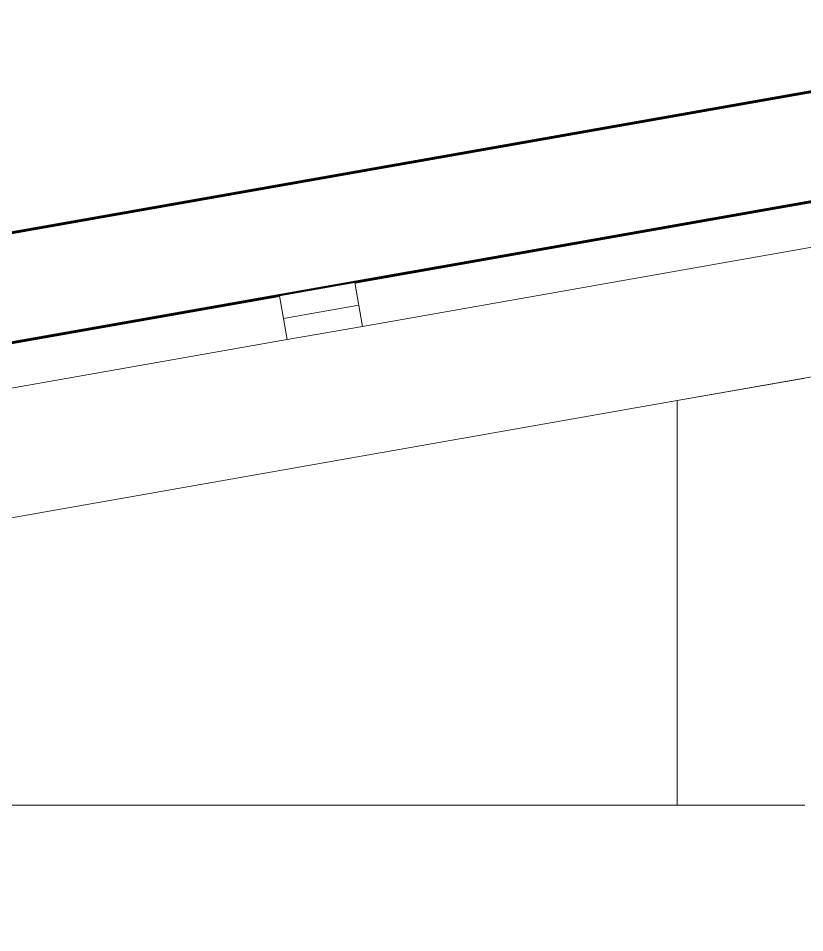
# Model space of a CAD drawing. Header units: metres. Extents: x 48 to 635, y -15 to 39.
# Drawn here: x 423.307 to 423.924, y -11.856 to -11.139 of the extents above; entities that cross this region are included whole.
import ezdxf

# ---------------------------------------------------------------- set-up
doc = ezdxf.new("R2010")
doc.units = ezdxf.units.M
doc.header["$MEASUREMENT"] = 0
doc.linetypes.add('Wipeout_Contour', pattern=[1, 0, -1])
for name, color, linetype in [('Annotation - Label', 7, 'Continuous'), ('Interior - Furniture', 7, 'Continuous'), ('Shell - Roof', 7, 'Continuous'), ('Structural - Bearing', 7, 'Continuous')]:
    doc.layers.add(name, color=color, linetype=linetype)
doc.dimstyles.new('GENERATED_STYLE__6', dxfattribs={"dimtxt": 0.18, "dimasz": 0.1368, "dimexe": 0.18, "dimexo": 0.0625, "dimgap": 0.09, "dimtad": 0, "dimtih": 1, "dimtoh": 1, "dimdec": 4, "dimzin": 0, "dimdsep": 46, "dimcen": 0.09, "dimadec": 0, "dimazin": 0, "dimtfac": 1, "dimtdec": 4, "dimtmove": 0, "dimatfit": 3, "dimldrblk": 'ARROWHEAD_11', "dimfxl": 1, "dimtolj": 1, "dimtzin": 0, "dimarcsym": 0})

# ---------------------------------------------------------------- blocks, each defined once
blk = doc.blocks.new('ARROWHEAD_11')
at = {"color": 0, "linetype": 'Continuous', "lineweight": 0}
blk.add_line((0, 0), (-1, 0), dxfattribs=at)
at = {"color": 0, "linetype": 'Continuous', "lineweight": 0, "const_width": 0.25, "flags": 128}
blk.add_lwpolyline([(-0.125, 0, 1), (0.125, 0, 1)], format="xyb", close=True, dxfattribs=at)

msp = doc.modelspace()

# ---------------------------------------------------------------- wipeouts: each hides what was drawn before it
at = {"color": 254, "linetype": 'Wipeout_Contour', "lineweight": 0, "ltscale": 8464.671719}
msp.add_wipeout([(424.63622, -11.15826), (421.46622, -11.71746), (421.46622, -11.75304), (421.7454, -11.70382), (421.73932, -11.66935), (421.79841, -11.65893), (421.80449, -11.6934), (422.63173, -11.54753), (422.62565, -11.51306), (422.68474, -11.50264), (422.69082, -11.53711), (423.51806, -11.39125), (423.51198, -11.35678), (423.57107, -11.34636), (423.57715, -11.38083), (424.40438, -11.23496), (424.39831, -11.2005), (424.45739, -11.19008), (424.46347, -11.22455), (424.63622, -11.19409)], dxfattribs=at).dxf.layer = 'Structural - Bearing'

# ---------------------------------------------------------------- next in the draw order: wipeouts: each hides what was drawn before it
at = {"color": 254, "linetype": 'Wipeout_Contour', "lineweight": 0, "ltscale": 1269.667052}
msp.add_wipeout([(423.82377, -11.43889), (422.02381, -11.75627), (423.82377, -11.75627)], dxfattribs=at).dxf.layer = 'Structural - Bearing'

# ---------------------------------------------------------------- next in the draw order: wipeouts: each hides what was drawn before it
at = {"color": 254, "linetype": 'Wipeout_Contour', "lineweight": 0, "ltscale": 2572.874289}
msp.add_wipeout([(428.71669, -10.3523), (419.61622, -11.95764), (419.61622, -12.0438), (428.71669, -10.43846), (437.63622, -12.01188), (437.63622, -11.92572)], dxfattribs=at).dxf.layer = 'Shell - Roof'

# ---------------------------------------------------------------- next in the draw order: linework, layer by layer
at = {"layer": 'Shell - Roof', "color": 7, "linetype": 'Continuous', "lineweight": 60}
msp.add_line((424.63622, -11.15826), (421.46622, -11.71746), dxfattribs=at)
at = {"layer": 'Shell - Roof', "color": 7, "linetype": 'Continuous', "lineweight": 60, "flags": 128}
msp.add_lwpolyline([(437.63622, -11.92572), (428.71669, -10.3523), (419.61622, -11.95764)], dxfattribs=at)

# ---------------------------------------------------------------- next in the draw order: wipeouts: each hides what was drawn before it
at = {"color": 254, "linetype": 'Wipeout_Contour', "lineweight": 0, "ltscale": 2115.393218}
msp.add_wipeout([(421.46622, -11.85627), (424.63622, -11.85627), (424.63622, -11.75627), (422.02381, -11.75627), (421.46622, -11.85459)], dxfattribs=at).dxf.layer = 'Interior - Furniture'

# ---------------------------------------------------------------- next in the draw order: wipeouts: each hides what was drawn before it
at = {"color": 254, "linetype": 'Wipeout_Contour', "lineweight": 0, "ltscale": 1692.833996}
msp.add_wipeout([(421.46622, -11.75304), (421.46622, -11.85459), (424.63622, -11.29563), (424.63622, -11.19409)], dxfattribs=at).dxf.layer = 'Interior - Furniture'

# ---------------------------------------------------------------- next in the draw order: linework, layer by layer
at = {"layer": 'Interior - Furniture', "color": 134, "linetype": 'Continuous', "lineweight": 18}
for p, q in [((424.40438, -11.23496), (423.57715, -11.38083)), ((423.51806, -11.39125), (422.69082, -11.53711))]:
    msp.add_line(p, q, dxfattribs=at)

# ---------------------------------------------------------------- next in the draw order: leaders
at = {"layer": 'Annotation - Label', "color": 151, "linetype": 'Continuous', "lineweight": 20, "true_color": 0x80c2ff, "annotation_type": 0, "has_hookline": 1, "hookline_direction": 0, "text_width": 1.2329}
msp.add_leader([(422.10929, -11.85627), (422.43168, -12.18734), (422.448, -12.18734)], dimstyle='GENERATED_STYLE__6', dxfattribs=at)

# ---------------------------------------------------------------- next in the draw order: wipeouts: each hides what was drawn before it
at = {"color": 254, "linetype": 'Wipeout_Contour', "lineweight": 0, "ltscale": 1696.131832}
msp.add_wipeout([(423.82377, -11.75627), (423.92377, -11.75627), (423.92377, -11.42125), (423.82377, -11.43889)], dxfattribs=at).dxf.layer = 'Interior - Furniture'

# ---------------------------------------------------------------- next in the draw order: linework, layer by layer
at = {"layer": 'Interior - Furniture', "color": 134, "linetype": 'Continuous', "lineweight": 18}
for p, q in [((423.82377, -11.43889), (424.08132, -11.39347)), ((422.02381, -11.75627), (423.82377, -11.43889)), ((423.82377, -11.43889), (423.82377, -11.75627)), ((423.82377, -11.75627), (422.02381, -11.75627)), ((423.92377, -11.75627), (423.82377, -11.75627))]:
    msp.add_line(p, q, dxfattribs=at)

# ---------------------------------------------------------------- next in the draw order: wipeouts: each hides what was drawn before it
at = {"color": 254, "linetype": 'Wipeout_Contour', "lineweight": 0, "ltscale": 1694.78922}
msp.add_wipeout([(423.51806, -11.39125), (423.57715, -11.38083), (423.57107, -11.34636), (423.51198, -11.35678)], dxfattribs=at).dxf.layer = 'Interior - Furniture'

# ---------------------------------------------------------------- next in the draw order: hatches: boundary and pattern name
at = {"layer": 'Interior - Furniture', "linetype": 'Continuous', "lineweight": 13, "true_color": 0xbf927d}
h = msp.add_hatch(dxfattribs=at)
h.set_pattern_fill('Wood_0001', color=33, style=0, pattern_type=2)
h.set_pattern_definition([(10, (362.457736, -14.601266), (-0.007814168, 0.044316348), [])])
h.paths.add_polyline_path([(423.51806, -11.39125), (423.57715, -11.38083), (423.57107, -11.34636), (423.51198, -11.35678)])

# ---------------------------------------------------------------- next in the draw order: linework, layer by layer
at = {"layer": 'Interior - Furniture', "color": 104, "linetype": 'Continuous', "lineweight": 20, "true_color": 0x029e21}
for p, q in [((423.57107, -11.34636), (423.51198, -11.35678)), ((423.57107, -11.34636), (423.57715, -11.38083)), ((423.51198, -11.35678), (423.51806, -11.39125)), ((423.57715, -11.38083), (423.51806, -11.39125))]:
    msp.add_line(p, q, dxfattribs=at)

doc.saveas('drawing.dxf')
